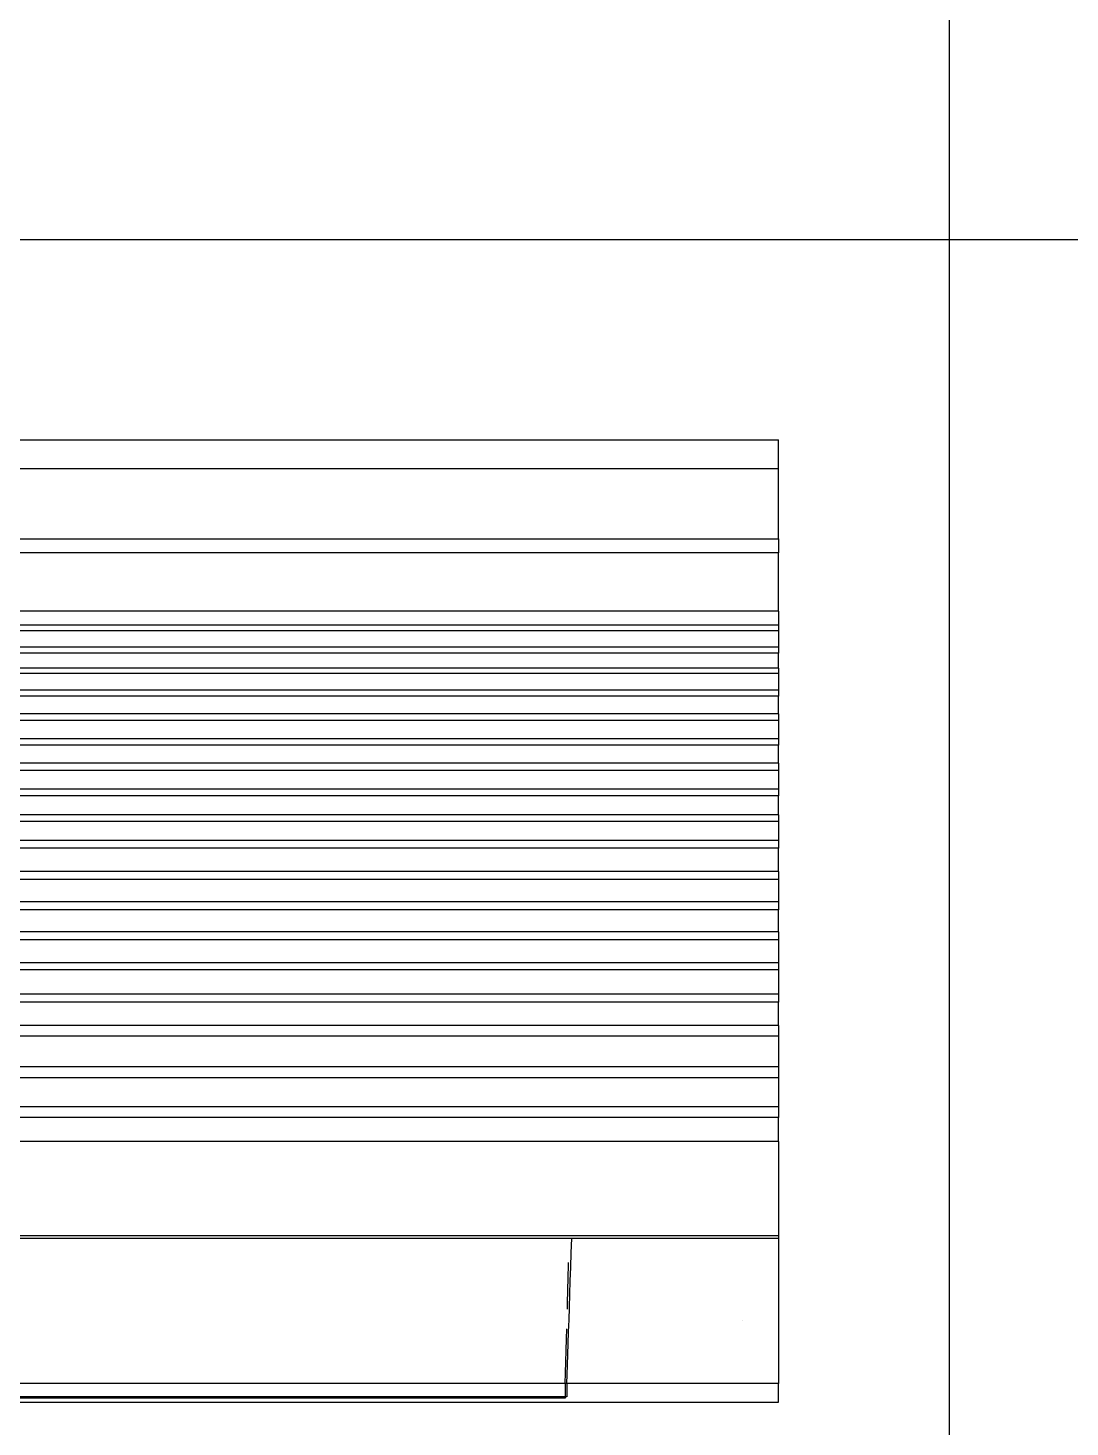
# Model space of a CAD drawing. Header units: millimetres. Extents: x 982 to 80582, y 687 to 58800.
# Drawn here: x 55179 to 55654, y 12883 to 13520 of the extents above; entities that cross this region are included whole.
import ezdxf

# ---------------------------------------------------------------- set-up
doc = ezdxf.new("R2010")
doc.units = ezdxf.units.MM
doc.layers.add('Edges', color=7, linetype='Continuous')
doc.layers.add('LAMPU', color=7, linetype='Continuous')

# ---------------------------------------------------------------- blocks, each defined once
blk = doc.blocks.new('air con')
at = {"layer": 'Edges'}
for p, q in [((71.402, 41.898), (152.402, 41.898)), ((152.402, 41.095), (152.402, 41.898)), ((71.402, 41.095), (152.402, 41.095)), ((152.402, 39.122), (152.402, 41.095)), ((71.402, 39.122), (152.402, 39.122)), ((152.402, 39.122), (152.402, 38.724)), ((152.402, 38.724), (71.402, 38.724)), ((152.402, 37.092), (152.402, 38.724)), ((152.402, 37.092), (71.402, 37.092)), ((152.402, 37.092), (152.402, 36.701)), ((152.402, 36.701), (71.402, 36.701)), ((152.402, 36.542), (71.402, 36.542)), ((152.402, 36.701), (152.402, 36.542)), ((152.402, 36.542), (152.402, 36.078)), ((152.402, 36.078), (71.402, 36.078)), ((152.402, 35.914), (71.402, 35.914)), ((152.402, 36.078), (152.402, 35.914)), ((152.402, 35.493), (152.402, 35.914)), ((152.402, 35.493), (71.402, 35.493)), ((152.402, 35.34), (71.402, 35.34)), ((152.402, 35.493), (152.402, 35.34)), ((152.402, 35.34), (152.402, 34.877)), ((152.402, 34.877), (71.402, 34.877)), ((152.402, 34.709), (71.402, 34.709)), ((152.402, 34.877), (152.402, 34.709)), ((152.402, 34.207), (152.402, 34.709)), ((152.402, 34.207), (71.402, 34.207)), ((152.402, 34.207), (152.402, 34.022)), ((152.402, 34.022), (71.402, 34.022)), ((152.402, 34.022), (152.402, 33.51)), ((152.402, 33.51), (71.402, 33.51)), ((152.402, 33.51), (152.402, 33.335)), ((152.402, 33.335), (71.402, 33.335)), ((152.402, 32.826), (152.402, 33.335)), ((152.402, 32.826), (71.402, 32.826)), ((152.402, 32.625), (71.402, 32.625)), ((152.402, 32.826), (152.402, 32.625)), ((152.402, 32.625), (152.402, 32.098)), ((152.402, 32.098), (71.402, 32.098)), ((152.402, 31.911), (71.402, 31.911)), ((152.402, 32.098), (152.402, 31.911)), ((152.402, 31.378), (152.402, 31.911)), ((152.402, 31.378), (71.402, 31.378)), ((152.402, 31.189), (71.402, 31.189)), ((152.402, 31.378), (152.402, 31.189)), ((152.402, 31.189), (152.402, 30.654)), ((152.402, 30.654), (71.402, 30.654)), ((152.402, 30.654), (152.402, 30.439)), ((152.402, 30.439), (71.402, 30.439)), ((152.402, 29.791), (152.402, 30.439)), ((152.402, 29.791), (71.402, 29.791)), ((152.402, 29.562), (71.402, 29.562)), ((152.402, 29.791), (152.402, 29.562)), ((152.402, 29.562), (152.402, 28.935)), ((152.402, 28.935), (71.402, 28.935)), ((152.402, 28.714), (71.402, 28.714)), ((152.402, 28.935), (152.402, 28.714)), ((152.402, 28.092), (152.402, 28.714)), ((152.402, 28.092), (71.402, 28.092)), ((152.402, 27.871), (71.402, 27.871)), ((152.402, 28.092), (152.402, 27.871)), ((152.402, 27.871), (152.402, 27.226)), ((152.402, 27.226), (71.402, 27.226)), ((152.402, 27.226), (152.402, 27.024)), ((152.402, 27.024), (71.402, 27.024)), ((152.402, 27.024), (152.402, 26.349)), ((152.402, 26.349), (71.402, 26.349)), ((152.402, 26.349), (152.402, 26.117)), ((152.402, 26.117), (71.402, 26.117)), ((152.402, 25.469), (152.402, 26.117)), ((152.402, 25.469), (71.402, 25.469)), ((152.402, 25.162), (71.402, 25.162)), ((152.402, 25.469), (152.402, 25.162)), ((152.402, 25.162), (152.402, 24.304)), ((152.402, 24.304), (71.402, 24.304)), ((152.402, 24.002), (71.402, 24.002)), ((152.402, 24.304), (152.402, 24.002)), ((152.402, 24.002), (152.402, 23.184)), ((152.402, 23.184), (71.402, 23.184)), ((152.402, 23.184), (152.402, 22.883)), ((152.402, 22.883), (71.402, 22.883)), ((152.402, 22.213), (152.402, 22.883)), ((152.402, 22.213), (71.402, 22.213)), ((152.402, 22.213), (152.402, 19.568)), ((152.402, 19.568), (71.402, 19.568)), ((152.402, 19.493), (71.402, 19.493)), ((146.588, 19.085), (146.601, 19.493)), ((152.402, 19.568), (152.402, 19.493)), ((152.402, 19.493), (152.402, 15.42)), ((146.575, 18.687), (146.588, 19.085)), ((146.504, 18.391), (146.514, 18.752)), ((146.514, 18.752), (146.516, 18.813)), ((146.562, 18.299), (146.575, 18.687)), ((146.494, 18.035), (146.504, 18.391)), ((146.55, 17.923), (146.562, 18.299)), ((146.479, 17.503), (146.484, 17.685)), ((146.484, 17.685), (146.494, 18.035)), ((146.538, 17.558), (146.55, 17.923)), ((146.527, 17.206), (146.538, 17.558)), ((146.456, 16.673), (146.464, 16.956)), ((146.516, 16.869), (146.527, 17.206)), ((151.402, 17.184), (151.402, 17.175)), ((146.447, 16.349), (146.456, 16.673)), ((146.495, 16.239), (146.505, 16.546)), ((146.505, 16.546), (146.516, 16.869)), ((146.438, 16.032), (146.447, 16.349)), ((146.486, 15.948), (146.495, 16.239)), ((146.421, 15.42), (146.429, 15.722)), ((146.429, 15.722), (146.438, 16.032)), ((146.477, 15.675), (146.486, 15.948)), ((146.421, 15.42), (76.921, 15.42)), ((146.468, 15.42), (146.421, 15.42)), ((146.421, 15.42), (146.421, 15.051)), ((146.468, 15.42), (146.477, 15.675)), ((152.402, 15.42), (146.468, 15.42)), ((146.468, 15.42), (146.468, 15.051)), ((152.402, 14.898), (152.402, 15.42)), ((146.421, 15.051), (76.921, 15.051)), ((146.421, 15.012), (76.921, 15.012)), ((146.468, 15.051), (146.421, 15.051)), ((146.421, 15.051), (146.421, 15.012)), ((71.402, 14.898), (152.402, 14.898))]:
    blk.add_line(p, q, dxfattribs=at)

msp = doc.modelspace()

# ---------------------------------------------------------------- linework, layer by layer
at = {"layer": 'LAMPU', "color": 1}
msp.add_line((55599.15, 14941.03), (55599.15, 12653.72), dxfattribs=at)
at = {"layer": 'LAMPU', "color": 1, "linetype": 'Continuous'}
msp.add_line((54351.12, 13423.67), (64431.54, 13423.67), dxfattribs=at)

# ---------------------------------------------------------------- block references
at = {"xscale": 16.23939651930789, "yscale": 16.23939651930789, "zscale": 16.23939651930789}
msp.add_blockref('air con', (53046.38, 12651.99), dxfattribs=at)

doc.saveas('drawing.dxf')
